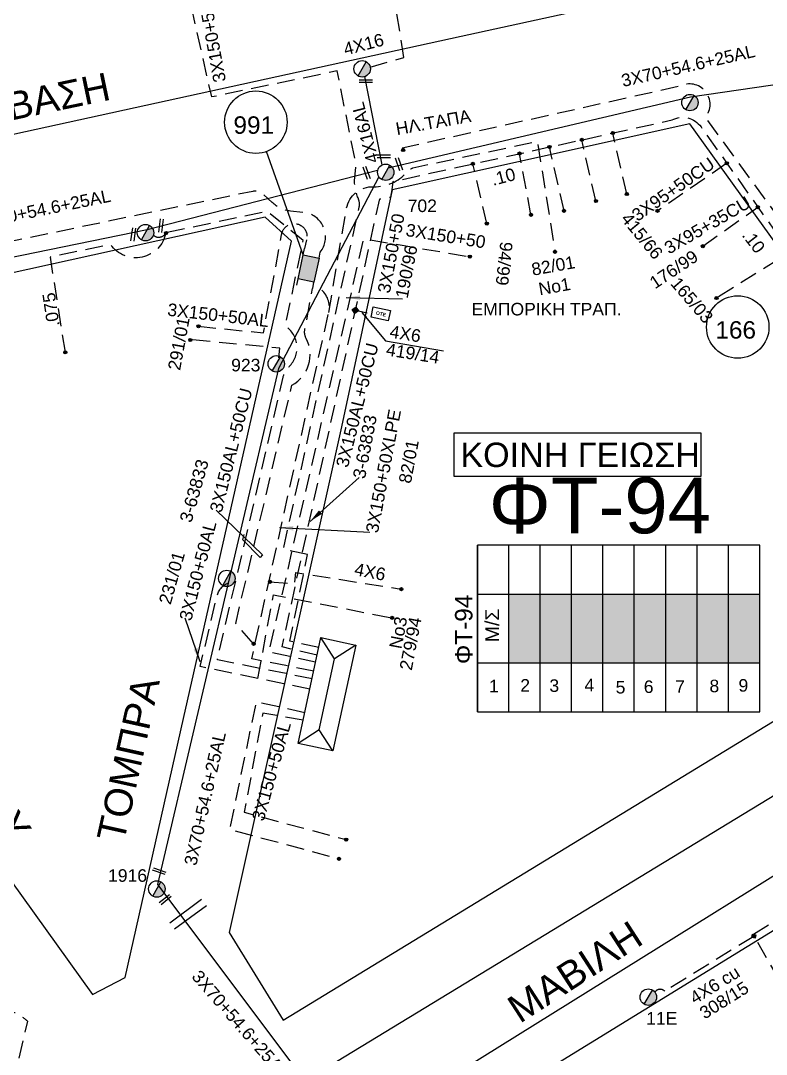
# Model space of a CAD drawing. Header units: millimetres. Extents: x 5010 to 7184, y -101 to 935.
# Drawn here: x 6633.6 to 6740.5, y 187.7 to 336 of the extents above; entities that cross this region are included whole.
import ezdxf
from ezdxf.enums import TextEntityAlignment as Align

# ---------------------------------------------------------------- set-up
doc = ezdxf.new("R2010")
doc.units = ezdxf.units.MM
doc.linetypes.add('DASHED', pattern=[19.05, 12.7, -6.35])
for name, color, linetype in [('Link Box 4 Διευθύνσεων', 7, 'Continuous'), ('Pillar OTE', 7, 'Continuous'), ('Ασφαλειοκιβώτια Χ.Τ 9 αναχωρήσεων', 7, 'Continuous'), ('Γέφυρες Εναερίου Δικτύου', 7, 'Continuous'), ('Εναέρια παροχή ΧΤ 4x16', 7, 'SYN_LINE'), ('Επιγραφές - Σχήματα', 7, 'Continuous'), ('Καλώδια ΧΤ   3x150+50AL', 7, 'DASHED'), ('Καλώδια ΧΤ   3x150+50ALXLPE', 7, 'DASHED'), ('Καλώδια ΧΤ   3x150+50CU', 7, 'DASHED'), ('Καλώδια ΧΤ   3x150AL+50CU', 7, 'DASHED'), ('Καλώδια ΧΤ   3x150AL+50XLPE', 7, 'DASHED'), ('Καλώδια ΧΤ   3x95+35CU', 7, 'DASHED'), ('Καλώδια ΧΤ   3x95+50CU', 7, 'DASHED'), ('Μηχανική τομή', 7, 'Continuous'), ('Στύλος ΦΜ', 7, 'Continuous'), ('Στύλος ΦΜ @ 1', 7, 'Continuous'), ('Συνδέσεις', 7, 'Continuous'), ('Συνεστραμμένα ΧΤ   3x70+54.6+25AL', 7, 'SYN_LINE'), ('Τομή', 7, 'Continuous'), ('Υποσταθμός πόλεως', 7, 'Continuous'), ('Υπόβαθρο ΔΕΗ', 7, 'Continuous'), ('Υπόγεια Καλώδια Δικτύου ΧΤ   .075', 7, 'DASHED'), ('Υπόγεια Καλώδια Δικτύου ΧΤ   .10', 7, 'DASHED'), ('Υπόγεια καλώδια Παροχών ΧΤ   4x6', 7, 'DASHED')]:
    doc.layers.add(name, color=color, linetype=linetype)
doc.styles.get("Standard").update_dxf_attribs({"font": 'arial.ttf'})
doc.linetypes.add('SYN_LINE', pattern='A,0.5,-0.0001,["/\\/\\/\\/",Standard,S=0.1,R=0,X=0,Y=-0.05],-0.25', length=0.7501)
doc.dimstyles.new('ISO-25', dxfattribs={"dimtxt": 2.5, "dimasz": 2.5, "dimexe": 1.25, "dimexo": 0.625, "dimtad": 1, "dimtxsty": 'Standard', "dimcen": 2.5, "dimaunit": 2, "dimazin": 0, "dimtfac": 1, "dimtmove": 0, "dimatfit": 3, "dimfxl": 1, "dimarcsym": 0})

# ---------------------------------------------------------------- blocks, each defined once
blk = doc.blocks.new('ΑΣΦΑΛΕΙΟΚΙΒΩΤΙΟ ΥΠΟΣΤΑΘΜΟΥ 9 ΑΝΑΧΩΡΗΣΕΩΝ')
at = {"layer": 'Ασφαλειοκιβώτια Χ.Τ 9 αναχωρήσεων', "ltscale": 40}
for p, q in [((-23.8, 40.36), (24.02, 40.36)), ((-9.72, 40.36), (-9.72, -40.64)), ((9.94, 40.36), (9.94, -40.64)), ((-23.8, 31.36), (24.02, 31.36)), ((-23.8, 22.36), (24.02, 22.36)), ((-23.8, 13.36), (24.02, 13.36)), ((-23.8, 4.36), (24.02, 4.36)), ((-23.8, -4.64), (24.02, -4.64)), ((-23.8, -13.64), (24.02, -13.64)), ((-23.8, -22.64), (24.02, -22.64)), ((-23.8, -31.64), (24.02, -31.64))]:
    blk.add_line(p, q, dxfattribs=at)
at = {"layer": 'Ασφαλειοκιβώτια Χ.Τ 9 αναχωρήσεων'}
blk.add_lwpolyline([(-23.8, -40.64), (24.02, -40.64), (24.02, 40.36), (-23.8, 40.36)], close=True, dxfattribs=at)
for s, p in [('1', (-18.22, 37.06)), ('2', (-18.02, 28.07)), ('3', (-18.09, 19.73)), ('4', (-17.94, 9.66)), ('5', (-18.55, 0.71)), ('6', (-18.4, -7.35)), ('7', (-18.34, -16.37)), ('8', (-18.19, -26.2)), ('9', (-18.02, -34.53))]:
    blk.add_text(s, height=3.6, rotation=270, dxfattribs=at).set_placement(p)
at = {"layer": 'Ασφαλειοκιβώτια Χ.Τ 9 αναχωρήσεων', "ltscale": 40}
for tag, height, p in [('ΟΝΟΜΑ', 5, (-0.16, 44.31)), ('ΚΕΙΜΕΝΟ 1', 2, (17.06, 35.59)), ('ΚΕΙΜΕΝΟ 2', 2, (17.06, 26.88)), ('ΚΕΙΜΕΝΟ 3', 2, (17.06, 17.69)), ('ΚΕΙΜΕΝΟ 4', 2, (17.06, 8.71)), ('ΚΕΙΜΕΝΟ 5', 2, (17.06, -0.13)), ('ΚΕΙΜΕΝΟ 6', 2, (17.06, -9.05)), ('ΚΕΙΜΕΝΟ 7', 2, (17.06, -18.13)), ('ΚΕΙΜΕΝΟ 8', 2, (17.06, -26.85)), ('ΚΕΙΜΕΝΟ 9', 2, (17.06, -35.99)), ('ΣΧ', 2, (-0.1, -42.64))]:
    blk.add_attdef(tag, text='', height=height, dxfattribs=at).set_placement(p, align=Align.MIDDLE_CENTER)
blk = doc.blocks.new('LINK BOX 4 ΑΝΑΧΩΡΗΣΕΩΝ')
at = {"layer": 'Link Box 4 Διευθύνσεων', "ltscale": 40}
blk.add_hatch(color=256, dxfattribs=at).paths.add_polyline_path([(-3.54, 0), (-3.54, -4.67), (3.54, -4.67), (3.54, 0)])
for p, q in [((-3.54, 0), (-5.33, 0)), ((5.33, 0), (3.54, 0)), ((-3.54, -4.67), (-5.33, -4.67)), ((5.33, -4.67), (3.54, -4.67))]:
    blk.add_line(p, q, dxfattribs=at)
blk.add_lwpolyline([(-3.54, -4.67), (-3.54, 0), (3.54, 0), (3.54, -4.67)], close=True, dxfattribs=at)
blk = doc.blocks.new('ΥΠΑΡΧΩΝ ΤΣΙΜΕΝΤΕΝΙΟΣ ΣΤΥΛΟΣ')
at = {"layer": 'Στύλος ΦΜ'}
blk.add_hatch(color=256, dxfattribs=at).paths.add_polyline_path([(-1.29, -2.28, 0.574793), (2.62, 0, 0.268822), (1.3, 2.27)])
blk.add_line((-1.29, -2.28), (1.3, 2.27), dxfattribs=at)
blk.add_circle((0, 0), 2.62, dxfattribs=at)
at = {"layer": 'Στύλος ΦΜ', "flags": 4}
for tag, p in [('ΑΡΙΘΜΟΣ', (-4.68, 8.05)), ('ΤΥΠΟΣ', (-4.91, 3.03))]:
    blk.add_attdef(tag, p, '', height=4, dxfattribs=at)
blk = doc.blocks.new('ΤΟΜΗ')
at = {"layer": 'Τομή', "ltscale": 40}
for p, q in [((-5.68, 0), (5.68, 0)), ((5.68, -2.33), (-5.68, -2.33))]:
    blk.add_line(p, q, dxfattribs=at)
blk = doc.blocks.new('ΥΠΟΣΤΑΘΜΟΣ ΠΟΛΕΩΣ')
at = {"layer": 'Υποσταθμός πόλεως', "linetype": 'Continuous', "ltscale": 40}
blk.add_lwpolyline([(-8.57, 2.82), (8.57, 2.82), (8.57, -2.82), (-8.57, -2.82)], close=True, dxfattribs=at)
for points in [[(-5.75, 0), (-8.57, 2.82)], [(5.75, 0), (8.57, 2.82)], [(-8.57, -2.82), (-5.75, 0)], [(-5.75, 0), (5.75, 0)], [(8.57, -2.82), (5.75, 0)]]:
    blk.add_lwpolyline(points, dxfattribs=at)
at = {"layer": 'Υποσταθμός πόλεως', "linetype": 'SYN_LINE', "ltscale": 40, "flags": 1}
for tag, p in [('ΜΕΤΑΣΧΗΜΑΤΙΣΜΟΣ', (10.6, 2.39)), ('ΙΣΧΥΣ', (10.58, -0.41)), ('ΑΡΙΘΜΟΣ', (10.7, -3.13))]:
    blk.add_attdef(tag, p, '', height=1.8, dxfattribs=at)
blk = doc.blocks.new('ΜΗΧΑΝΙΚΗ ΤΟΜΗ')
at = {"layer": 'Μηχανική τομή', "ltscale": 40}
for p, q in [((-1.89, 0.78), (1.89, 0.78)), ((1.89, 0), (-1.89, 0))]:
    blk.add_line(p, q, dxfattribs=at)
blk = doc.blocks.new('_ΣΥΝΔΕΣΗ')
at = {"layer": 'Συνδέσεις', "linetype": 'SYN_LINE', "ltscale": 40}
blk.add_hatch(color=256, dxfattribs=at).paths.add_polyline_path([(0.5, -0.01, 1), (-0.5, -0.01, 1)])
at = {"layer": 'Συνδέσεις'}
blk.add_circle((0, -0.01), 0.5, dxfattribs=at)
blk = doc.blocks.new('TSONTA XT1')
at = {"ltscale": 40}
h = blk.add_hatch(color=256, dxfattribs=at)
h.dxf.hatch_style = 1
h.paths.add_polyline_path([(595.96, 2487.66), (597.07, 2488.77), (595.96, 2489.87), (594.85, 2488.77)])
blk.add_lwpolyline([(594.85, 2488.77), (595.96, 2489.87), (597.07, 2488.77), (595.96, 2487.66)], close=True, dxfattribs=at)
blk = doc.blocks.new('PILLAR ΟΤΕ')
at = {"layer": 'Pillar OTE', "ltscale": 40}
blk.add_lwpolyline([(-3.31, 2.02), (3.39, 2.02), (3.39, -1.99), (-3.31, -1.99)], close=True, dxfattribs=at)
at = {"layer": 'Pillar OTE', "insert": (-1.81, 0.71), "char_height": 1.3575, "width": 109.961, "attachment_point": 1}
blk.add_mtext('{\\fArial|b1|i0|c161|p34;OTE}', dxfattribs=at)

msp = doc.modelspace()

# ---------------------------------------------------------------- hatches: boundary and pattern name
at = {"layer": 'Ασφαλειοκιβώτια Χ.Τ 9 αναχωρήσεων'}
for color, points in [(133, [(6703.58, 243.89), (6708.08, 243.89), (6708.08, 253.72), (6703.58, 253.72)]), (27, [(6708.08, 253.72), (6708.08, 243.89), (6712.58, 243.89), (6712.58, 253.72)]), (1, [(6712.58, 253.72), (6712.58, 243.89), (6717.08, 243.89), (6717.08, 253.72)]), (85, [(6717.08, 253.72), (6717.08, 243.89), (6721.58, 243.89), (6721.58, 253.72)]), (62, [(6721.58, 253.72), (6721.58, 243.89), (6726.08, 243.89), (6726.08, 253.72)]), (30, [(6726.08, 253.72), (6726.08, 243.89), (6730.58, 243.89), (6730.58, 253.72)]), (151, [(6730.58, 253.72), (6730.58, 243.89), (6735.08, 243.89), (6735.08, 253.72)]), (2, [(6735.08, 253.72), (6735.08, 243.89), (6739.58, 243.89), (6739.58, 253.72)])]:
    msp.add_hatch(color=color, dxfattribs=at).paths.add_polyline_path(points)

# ---------------------------------------------------------------- linework, layer by layer
at = {"layer": 'Γέφυρες Εναερίου Δικτύου', "color": 27, "linetype": 'DASHED', "ltscale": 0.2, "flags": 128}
for points in [[(6716.08, 310.14), (6714.05, 318.91)], [(6720.5, 311.14), (6718.5, 319.89)], [(6711.5, 308.73), (6709.42, 317.89)], [(6706.75, 308.14), (6705.12, 316.94)], [(6700.42, 306.89), (6698.42, 315.47)]]:
    msp.add_lwpolyline(points, dxfattribs=at)
at = {"layer": 'Γέφυρες Εναερίου Δικτύου', "color": 85, "linetype": 'DASHED', "ltscale": 0.2, "flags": 128}
msp.add_lwpolyline([(6677.74, 294.14), (6680.29, 309.04, -0.379156), (6684.22, 312.18, 0.212117), (6688.97, 314.26, -0.087455), (6689.81, 314.9), (6707.67, 318.69), (6710.21, 302.84)], format="xyb", dxfattribs=at)
at = {"layer": 'Γέφυρες Εναερίου Δικτύου', "color": 1, "linetype": 'DASHED', "ltscale": 0.2, "flags": 128}
for points in [[(6670.61, 287.64), (6670.74, 289.02), (6657.94, 290.24)], [(6667.59, 241.62), (6669.81, 253.62), (6686.84, 250.33)]]:
    msp.add_lwpolyline(points, dxfattribs=at)
msp.add_lwpolyline([(6630.49, 192.96), (6630.94, 193.35, -0.330058), (6633.04, 193.55, -0.040748), (6634.54, 192.46), (6627.99, 165.16), (6626.4, 162.15), (6629.16, 158), (6626.85, 156.63), (6627.95, 153.47)], format="xyb", dxfattribs=at)
at = {"layer": 'Εναέρια παροχή ΧΤ 4x16', "color": 1, "linetype": 'DASHED', "ltscale": 0.2, "flags": 128}
msp.add_lwpolyline([(6688.52, 330.72), (6687.16, 339.33)], dxfattribs=at)
at = {"layer": 'Επιγραφές - Σχήματα', "linetype": 'Continuous', "ltscale": 0.2}
msp.add_line((6674.07, 302.42), (6668.8, 317.22), dxfattribs=at)
at = {"layer": 'Επιγραφές - Σχήματα', "color": 190}
msp.add_lwpolyline([(6695.68, 270.64), (6731.19, 270.64), (6731.19, 276.81), (6695.68, 276.81)], close=True, dxfattribs=at)
at = {"layer": 'Επιγραφές - Σχήματα', "linetype": 'Continuous', "ltscale": 0.2}
msp.add_lwpolyline([(6661.61, 265.8), (6668.26, 259.38), (6667.92, 259.01), (6665.4, 261.5), (6665.62, 262.31)], dxfattribs=at)
for centre in [(6667.29, 321.44), (6736.42, 292.05)]:
    msp.add_circle(centre, 4.48, dxfattribs=at)
at = {"layer": 'Καλώδια ΧΤ   3x150+50AL', "color": 85, "linetype": 'DASHED', "ltscale": 0.2}
msp.add_line((6674.56, 304.58), (6674.25, 303.3), dxfattribs=at)
at = {"layer": 'Καλώδια ΧΤ   3x150+50AL', "color": 2, "linetype": 'DASHED', "ltscale": 0.2, "flags": 128}
msp.add_lwpolyline([(6674.71, 259.44), (6671.24, 260.16), (6682.11, 309.25, 0.152283), (6682.01, 310.43, -0.086134), (6681.44, 313.02), (6681.66, 315.42), (6678.96, 328.79), (6660.96, 325.06), (6657.36, 341.11)], format="xyb", dxfattribs=at)
at = {"layer": 'Καλώδια ΧΤ   3x150+50AL', "color": 85, "linetype": 'DASHED', "ltscale": 0.2, "flags": 128}
msp.add_lwpolyline([(6659.02, 292.16), (6668.37, 291.21), (6670.99, 305.28, -1.081928), (6674.56, 304.58)], format="xyb", dxfattribs=at)
at = {"layer": 'Καλώδια ΧΤ   3x150+50AL', "color": 27, "linetype": 'DASHED', "ltscale": 0.2, "flags": 128}
msp.add_lwpolyline([(6882.83, 299.73), (6886.1, 294.26), (6857.29, 274.55), (6804.67, 240.81), (6800.87, 245.44), (6790.62, 239.12), (6758.59, 285.21), (6752.56, 296.76), (6746.48, 304.41), (6733.37, 296.21)], dxfattribs=at)
at = {"layer": 'Καλώδια ΧΤ   3x150+50AL', "color": 27, "linetype": 'DASHED', "ltscale": 0.1}
msp.add_lwpolyline([(6682.02, 294.37), (6683.92, 293.97)], dxfattribs=at)
at = {"layer": 'Καλώδια ΧΤ   3x150+50AL', "color": 2, "linetype": 'DASHED', "ltscale": 0.2, "flags": 128}
msp.add_lwpolyline([(6676.32, 246.05), (6672.16, 246.97), (6674.71, 259.44)], dxfattribs=at)
at = {"layer": 'Καλώδια ΧΤ   3x150+50AL', "color": 1, "linetype": 'DASHED', "ltscale": 0.2, "flags": 128}
msp.add_lwpolyline([(6675.03, 240.09), (6659.3, 243.33), (6661.73, 253.46, -0.254403), (6663.33, 255.33)], format="xyb", dxfattribs=at)
at = {"layer": 'Καλώδια ΧΤ   3x150+50AL', "color": 30, "linetype": 'DASHED', "ltscale": 0.2, "flags": 128}
msp.add_lwpolyline([(6674.3, 236.71), (6667.32, 238.27), (6663.51, 220.01), (6679.22, 215.75)], dxfattribs=at)
at = {"layer": 'Καλώδια ΧΤ   3x150+50AL', "color": 151, "linetype": 'DASHED', "ltscale": 0.2, "flags": 128}
msp.add_lwpolyline([(6674.06, 235.63), (6668.3, 236.66), (6665.6, 222.44), (6680.25, 218.51)], dxfattribs=at)
at = {"layer": 'Καλώδια ΧΤ   3x150+50CU', "color": 133, "linetype": 'DASHED', "ltscale": 0.2, "flags": 128}
msp.add_lwpolyline([(6675.87, 243.98), (6669.18, 245.43), (6682.77, 304.71), (6697.98, 302.15)], dxfattribs=at)
at = {"layer": 'Καλώδια ΧΤ   3x150AL+50CU', "color": 27, "linetype": 'DASHED', "ltscale": 0.2, "flags": 128}
msp.add_lwpolyline([(6676.08, 244.95), (6671.05, 246.18), (6671.05, 246.18), (6685.06, 310.44), (6686.64, 310.7), (6686.86, 311.76), (6687, 312.94), (6726.99, 321.76, -0.376477), (6731.15, 320.77), (6742.37, 304.92), (6745.22, 303.62), (6749.42, 298.81)], format="xyb", dxfattribs=at)
at = {"layer": 'Καλώδια ΧΤ   3x150AL+50CU', "color": 5, "linetype": 'DASHED', "ltscale": 0.2, "flags": 128}
msp.add_lwpolyline([(6676.54, 302.81, 0.547385), (6674.58, 308.42), (6672.28, 308.69, -0.16215), (6669.62, 309.93), (6668.38, 311.08, 0.23526), (6666.87, 311.52), (6588.54, 295.29)], format="xyb", dxfattribs=at)
at = {"layer": 'Καλώδια ΧΤ   3x150AL+50XLPE', "color": 85, "linetype": 'DASHED', "ltscale": 0.2, "flags": 128}
msp.add_lwpolyline([(6666.97, 246.59), (6664.4, 249.53), (6672.46, 283.7, 0.40915), (6674.51, 290.43, -0.183511), (6674.34, 291.81), (6675.44, 297.6)], format="xyb", dxfattribs=at)
at = {"layer": 'Καλώδια ΧΤ   3x150AL+50XLPE', "color": 85, "ltscale": 0.2, "flags": 128}
msp.add_lwpolyline([(6675.59, 242.68), (6666.7, 244.44), (6677.74, 294.14, 0.288555), (6676.54, 297.54)], format="xyb", dxfattribs=at)
at = {"layer": 'Καλώδια ΧΤ   3x95+35CU', "color": 27, "ltscale": 0.2, "flags": 128}
msp.add_lwpolyline([(6731.41, 303.65), (6739.3, 309.25)], dxfattribs=at)
at = {"layer": 'Καλώδια ΧΤ   3x95+50CU', "color": 27, "ltscale": 0.2, "flags": 128}
msp.add_lwpolyline([(6734.85, 315.54), (6724.91, 308.73)], dxfattribs=at)
at = {"layer": 'Καλώδια ΧΤ   3x95+50CU', "color": 1, "ltscale": 0.2, "flags": 128}
msp.add_lwpolyline([(6756.58, 215.61, 0.527765), (6753.04, 213.74), (6738.62, 204.87), (6745.22, 193.4)], format="xyb", dxfattribs=at)
at = {"layer": 'Συνεστραμμένα ΧΤ   3x70+54.6+25AL', "color": 1, "linetype": 'DASHED', "ltscale": 0.2, "flags": 128}
msp.add_lwpolyline([(6683.68, 329.36), (6688.52, 330.72)], dxfattribs=at)
at = {"layer": 'Συνεστραμμένα ΧΤ   3x70+54.6+25AL', "color": 1, "ltscale": 20, "flags": 128}
msp.add_lwpolyline([(6759.8, 329.44), (6729.62, 325.04), (6686.26, 314.86)], dxfattribs=at)
at = {"layer": 'Συνεστραμμένα ΧΤ   3x70+54.6+25AL', "color": 1, "ltscale": 15, "flags": 128}
msp.add_lwpolyline([(6685.4, 315.32), (6682.93, 327.99)], dxfattribs=at)
at = {"layer": 'Συνεστραμμένα ΧΤ   3x70+54.6+25AL', "color": 62, "ltscale": 20, "flags": 128}
for points in [[(6684.76, 314.49), (6651.72, 305.99)], [(6651.72, 305.99), (6619.65, 299.45)]]:
    msp.add_lwpolyline(points, dxfattribs=at)
at = {"layer": 'Συνεστραμμένα ΧΤ   3x70+54.6+25AL', "color": 1, "linetype": 'SYN_LINE', "ltscale": 20, "flags": 128}
msp.add_lwpolyline([(6684.95, 313.59), (6670.55, 286.1), (6653.17, 212.06)], dxfattribs=at)
at = {"layer": 'Συνεστραμμένα ΧΤ   3x70+54.6+25AL', "color": 85, "linetype": 'SYN_LINE', "ltscale": 20, "flags": 128}
msp.add_lwpolyline([(6653.17, 212.06), (6683.92, 171.07)], dxfattribs=at)
at = {"layer": 'Υπόβαθρο ΔΕΗ', "flags": 128}
for points in [[(6529.58, 360.6), (6528.99, 358.43), (6567.21, 305.74), (6616.94, 316.31), (6696.72, 333.8), (6746.38, 344.62)], [(6663.45, 205.17), (6671.2, 192.61), (6752.3, 242.05), (6775.43, 256.55), (6745.34, 299.27), (6729.55, 321.19), (6686.86, 311.76), (6679.57, 277.73)], [(6663.45, 205.17), (6671.2, 192.61), (6752.3, 242.05), (6775.43, 256.55), (6745.34, 299.27), (6729.55, 321.19), (6686.86, 311.76), (6679.57, 277.73)], [(6586.27, 290.01), (6584.28, 278.23), (6615.31, 236.05), (6643.88, 196.27), (6648.53, 198.72), (6656.91, 235.87), (6669.1, 289.78), (6672.41, 304.37), (6668.64, 307.82), (6625.22, 298.26), (6586.27, 290.01)], [(6586.27, 290.01), (6584.28, 278.23), (6615.31, 236.05), (6643.88, 196.27), (6648.53, 198.72), (6656.91, 235.87), (6669.1, 289.78), (6672.41, 304.37), (6668.64, 307.82), (6625.22, 298.26), (6586.27, 290.01)], [(6685.87, 290.09), (6694.21, 288.64)], [(6679.57, 277.73), (6663.45, 205.17)], [(6679.57, 277.73), (6663.45, 205.17)], [(6676.64, 185.28), (6682, 176.23), (6786.29, 241.21), (6780.78, 248.68), (6676.64, 185.28)], [(6676.64, 185.28), (6682, 176.23), (6786.29, 241.21), (6780.78, 248.68), (6676.64, 185.28)]]:
    msp.add_lwpolyline(points, dxfattribs=at)
msp.add_lwpolyline([(6790.39, 235.54), (6814.17, 203.53), (6712.05, 137.04, -0.429782), (6706.12, 137.94), (6685.12, 170.79), (6790.39, 235.54)], format="xyb", dxfattribs=at)
msp.add_lwpolyline([(6790.39, 235.54), (6814.17, 203.53), (6712.05, 137.04, -0.429782), (6706.12, 137.94), (6685.12, 170.79), (6790.39, 235.54)], format="xyb", dxfattribs=at)
at = {"layer": 'Υπόγεια Καλώδια Δικτύου ΧΤ   .075', "color": 62, "linetype": 'DASHED', "ltscale": 0.2, "flags": 128}
for points in [[(6675.35, 241.57), (6661.78, 244.32), (6671.2, 284.84, -0.14327), (6672.06, 286.37, 0.475759), (6671.53, 292.19), (6674.08, 304.46), (6668.93, 308.66), (6654.38, 305.56)], [(6654.38, 305.56, -0.666136), (6646.46, 303.89), (6637.77, 302.1), (6639.92, 288.42)]]:
    msp.add_lwpolyline(points, format="xyb", dxfattribs=at)
at = {"layer": 'Υπόγεια Καλώδια Δικτύου ΧΤ   .075', "color": 62, "linetype": 'DASHED', "ltscale": 0.2}
msp.add_arc((6653.36, 306.08), 1.14, 227.2208, 332.8364, dxfattribs=at)
at = {"layer": 'Υπόγεια Καλώδια Δικτύου ΧΤ   .10', "color": 151, "linetype": 'DASHED', "ltscale": 0.2, "flags": 128}
msp.add_lwpolyline([(6747.6, 297.36), (6744.44, 302.2), (6744.16, 305.19), (6731.79, 322.12, 0.814663), (6728.13, 326.6), (6688.29, 317.72)], format="xyb", dxfattribs=at)
at = {"layer": 'Υπόγεια καλώδια Παροχών ΧΤ   4x6', "color": 85, "ltscale": 0.2, "flags": 128}
msp.add_lwpolyline([(6669.31, 255.49), (6672.86, 255.21), (6673.05, 256.83), (6688.15, 254.44)], dxfattribs=at)
at = {"layer": 'Υπόγεια καλώδια Παροχών ΧΤ   4x6', "color": 1, "linetype": 'DASHED', "ltscale": 0.2}
msp.add_lwpolyline([(6738.74, 204.63), (6725.94, 196.76, 0.47744), (6724.53, 196.62)], format="xyb", dxfattribs=at)

# ---------------------------------------------------------------- block references
at = {"layer": 'Link Box 4 Διευθύνσεων', "xscale": 0.4999999999999443, "yscale": 0.4999999999999443, "zscale": 0.4999999999999443, "rotation": 258.1163554913554}
msp.add_blockref('LINK BOX 4 ΑΝΑΧΩΡΗΣΕΩΝ', (6675.99, 300.21), dxfattribs=at)
at = {"layer": 'Pillar OTE', "xscale": 0.375, "yscale": 0.375, "zscale": 0.375, "rotation": 347.4568475481719}
msp.add_blockref('PILLAR ΟΤΕ', (6685.19, 293.94), dxfattribs=at)
at = {"layer": 'Ασφαλειοκιβώτια Χ.Τ 9 αναχωρήσεων', "xscale": 0.5, "yscale": 0.5, "zscale": 0.5, "rotation": 90}
msp.add_blockref('ΑΣΦΑΛΕΙΟΚΙΒΩΤΙΟ ΥΠΟΣΤΑΘΜΟΥ 9 ΑΝΑΧΩΡΗΣΕΩΝ', (6719.26, 248.75), dxfattribs=at).add_auto_attribs({'ΟΝΟΜΑ': 'ΦΤ-94'})
at = {"layer": 'Μηχανική τομή'}
for p, xscale, yscale, zscale, rotation in [((6683.06, 327.13), 0.5000000000003583, 0.5000000000003583, 0.5000000000003583, 359.9424581946939), ((6685.64, 316.35), 0.5000000000003583, 0.5000000000003583, 0.5000000000003583, 359.9424581946939), ((6687.64, 315.37), 0.4999999999998593, 0.4999999999998593, 0.4999999999998593, 290.0280920222529), ((6682.99, 314.1), 0.4999999999998592, 0.4999999999998592, 0.4999999999998592, 290.0280920222529), ((6653.51, 306.62), 0.4999999999998853, 0.4999999999998853, 0.4999999999998853, 262.5652132146373), ((6649.5, 305.37), 0.4999999999998853, 0.4999999999998853, 0.4999999999998853, 262.5652132146373), ((6653.51, 214.17), 0.4999999999999357, 0.4999999999999357, 0.4999999999999357, 160.5975198944076), ((6654.18, 210.06), 0.4999999999998672, 0.4999999999998672, 0.4999999999998672, 218.7756453923402)]:
    msp.add_blockref('ΜΗΧΑΝΙΚΗ ΤΟΜΗ', p, dxfattribs=dict(at, xscale=xscale, yscale=yscale, zscale=zscale, rotation=rotation))
at = {"layer": 'Στύλος ΦΜ @ 1', "ltscale": 40, "xscale": 0.4499999999998181, "yscale": 0.4499999999998181, "zscale": 0.4499999999998181}
for p in [(6682.54, 329.1), (6682.54, 329.1), (6729.56, 324.26), (6729.56, 324.26), (6651.46, 305.59), (6651.46, 305.59), (6663.13, 255.99), (6663.13, 255.99)]:
    msp.add_blockref('ΥΠΑΡΧΩΝ ΤΣΙΜΕΝΤΕΝΙΟΣ ΣΤΥΛΟΣ', p, dxfattribs=at)
at = {"layer": 'Στύλος ΦΜ @ 1', "ltscale": 40}
ref = msp.add_blockref('ΥΠΑΡΧΩΝ ΤΣΙΜΕΝΤΕΝΙΟΣ ΣΤΥΛΟΣ', (6685.92, 314.26), dxfattribs=dict(at, xscale=0.4499999999998181, yscale=0.4499999999998181, zscale=0.4499999999998181))
ref.add_attrib('ΤΥΠΟΣ', '702', (6689.07, 308.55), dxfattribs={"layer": 'Στύλος ΦΜ', "height": 1.8, "flags": 4})
ref = msp.add_blockref('ΥΠΑΡΧΩΝ ΤΣΙΜΕΝΤΕΝΙΟΣ ΣΤΥΛΟΣ', (6685.92, 314.26), dxfattribs=dict(at, xscale=0.4499999999998181, yscale=0.4499999999998181, zscale=0.4499999999998181))
ref.add_attrib('ΤΥΠΟΣ', '702', (6689.07, 308.55), dxfattribs={"layer": 'Στύλος ΦΜ', "height": 1.8, "flags": 4})
ref = msp.add_blockref('ΥΠΑΡΧΩΝ ΤΣΙΜΕΝΤΕΝΙΟΣ ΣΤΥΛΟΣ', (6670.22, 286.77), dxfattribs=dict(at, xscale=0.4499999999998181, yscale=0.4499999999998181, zscale=0.4499999999998181))
ref.add_attrib('ΤΥΠΟΣ', '923', (6663.75, 285.69), dxfattribs={"layer": 'Στύλος ΦΜ', "height": 1.8, "flags": 4})
ref = msp.add_blockref('ΥΠΑΡΧΩΝ ΤΣΙΜΕΝΤΕΝΙΟΣ ΣΤΥΛΟΣ', (6670.22, 286.77), dxfattribs=dict(at, xscale=0.4499999999998181, yscale=0.4499999999998181, zscale=0.4499999999998181))
ref.add_attrib('ΤΥΠΟΣ', '923', (6663.75, 285.69), dxfattribs={"layer": 'Στύλος ΦΜ', "height": 1.8, "flags": 4})
ref = msp.add_blockref('ΥΠΑΡΧΩΝ ΤΣΙΜΕΝΤΕΝΙΟΣ ΣΤΥΛΟΣ', (6653.09, 211.43), dxfattribs=dict(at, xscale=0.4499999999998181, yscale=0.4499999999998181, zscale=0.4499999999998181))
ref.add_attrib('ΤΥΠΟΣ', '1916', (6646.09, 212.46), dxfattribs={"layer": 'Στύλος ΦΜ', "height": 1.8, "flags": 4})
ref = msp.add_blockref('ΥΠΑΡΧΩΝ ΤΣΙΜΕΝΤΕΝΙΟΣ ΣΤΥΛΟΣ', (6653.09, 211.43), dxfattribs=dict(at, xscale=0.4499999999998181, yscale=0.4499999999998181, zscale=0.4499999999998181))
ref.add_attrib('ΤΥΠΟΣ', '1916', (6646.09, 212.46), dxfattribs={"layer": 'Στύλος ΦΜ', "height": 1.8, "flags": 4})
ref = msp.add_blockref('ΥΠΑΡΧΩΝ ΤΣΙΜΕΝΤΕΝΙΟΣ ΣΤΥΛΟΣ', (6723.59, 195.91), dxfattribs=dict(at, xscale=0.4499999999998181, yscale=0.4499999999998181, zscale=0.4499999999998181))
ref.add_attrib('ΑΡΙΘΜΟΣ', '11Ε', (6723.28, 191.97), dxfattribs={"layer": 'Στύλος ΦΜ', "height": 1.8, "flags": 4})
at = {"layer": 'Συνδέσεις', "xscale": 0.4500000000000455, "yscale": 0.4500000000000455, "zscale": 0.4500000000000455}
for p in [(6714.05, 318.91), (6718.51, 319.9), (6688.42, 317.45), (6709.42, 317.89), (6705.12, 316.96), (6698.42, 315.47), (6734.85, 315.55), (6716.08, 310.15), (6720.5, 311.14), (6711.5, 308.73), (6724.91, 308.73), (6739.3, 309.26), (6700.42, 306.9), (6706.75, 308.15), (6654.41, 305.56), (6710.21, 302.85), (6731.41, 303.65), (6697.99, 302.16), (6733.37, 296.21), (6659.07, 292.17), (6657.89, 290.21), (6639.95, 288.42), (6669.31, 255.5), (6688.16, 254.44), (6686.84, 250.34), (6666.97, 246.6), (6680.25, 218.51), (6679.22, 215.75)]:
    msp.add_blockref('_ΣΥΝΔΕΣΗ', p, dxfattribs=at)
at = {"layer": 'Συνδέσεις'}
for p, xscale, yscale, zscale, rotation in [((6244.28, -670), 0.4137988759551117, 0.4137988759551117, 0.4137988759551117, 349.0768964565889), ((7012.41, -533.22), 0.3075184835441074, 0.3075184835441074, 0.3075184835441074, 33.81650101767641)]:
    msp.add_blockref('TSONTA XT1', p, dxfattribs=dict(at, xscale=xscale, yscale=yscale, zscale=zscale, rotation=rotation))
at = {"layer": 'Τομή', "xscale": 0.4999999999999719, "yscale": 0.4999999999999719, "zscale": 0.4999999999999719, "rotation": 36.36095015472385}
msp.add_blockref('ΤΟΜΗ', (6657.22, 208.27), dxfattribs=at)
msp.add_blockref('ΤΟΜΗ', (6657.22, 208.27), dxfattribs=at)
at = {"layer": 'Υποσταθμός πόλεως', "xscale": 0.9059594251276841, "yscale": 0.9059594251276841, "zscale": 0.9059594251276841, "rotation": 77.78728634617397}
msp.add_blockref('ΥΠΟΣΤΑΘΜΟΣ ΠΟΛΕΩΣ', (6677.48, 239.37), dxfattribs=at)

# ---------------------------------------------------------------- texts
at = {"layer": 'Εναέρια παροχή ΧΤ 4x16', "linetype": 'DASHED', "ltscale": 0.2}
for s, rotation, p in [('4X16', 14.5525, (6682.75, 332.62)), ('4X16AL', 104.5525, (6682.96, 319.93))]:
    msp.add_text(s, height=1.8, rotation=rotation, dxfattribs=at).set_placement(p, align=Align.MIDDLE)
at = {"layer": 'Επιγραφές - Σχήματα', "linetype": 'DASHED', "ltscale": 0.2, "attachment_point": 1}
for s, insert, char_height, width, rotation in [('ΕΥΕΡΓ. ΓΙΑΒΑΣΗ', (6602.41, 319.54), 4, 48.5909, 11.8), ('ΗΛ.ΤΑΠΑ', (6687.22, 321.35), 1.8, 10.8079, 10.1798), ('3Χ150+50', (6684.73, 297.13), 1.8, 10.8079, 79.246), ('415/66', (6720.95, 308.67), 1.8, 10.8079, 309.3891), ('94/99', (6704.15, 304.18), 1.8, 10.8079, 263.8454), ('190/96', (6687.29, 296.39), 1.8, 10.8079, 79.246), ('176/99', (6723.54, 298.93), 1.8, 10.8079, 33.799), ('82/01', (6706.69, 301.18), 1.8, 10.8079, 10.1798), ('Νο1', (6707.7, 298.36), 1.8, 10.8079, 10.1798), ('165/03', (6728.03, 299.41), 1.8, 10.8079, 310.6575), ('291/01', (6654.65, 286.06), 1.8, 10.8079, 79.5236), ('3-63833', (6681.18, 270.52), 1.8, 10.8079, 79.246), ('82/01', (6687.75, 269.84), 1.8, 10.8079, 79.246), ('3-63833', (6656.32, 264.36), 1.8, 10.8079, 74.2803), ('231/01', (6653.33, 252.61), 1.8, 10.8079, 74.2803), ('ΠΟΛΥΤΕΧΝΕΙΟΥ', (6610.08, 256.18), 4, 48.5909, 304.8354), ('Μ/Σ', (6700.19, 246.83), 2, 4.1338, 90), ('Νο3', (6686.4, 246.11), 1.8, 10.8079, 79.246), ('279/94', (6687.88, 243.03), 1.8, 10.8079, 79.246), ('ΤΟΜΠΡΑ', (6644.45, 218.83), 4, 48.5909, 77.4759), ('ΜΑΒΙΛΗ', (6702.97, 195.41), 4, 48.5909, 32.9125)]:
    msp.add_mtext(s, dxfattribs=dict(at, insert=insert, char_height=char_height, width=width, rotation=rotation))
at = {"layer": 'Επιγραφές - Σχήματα', "linetype": 'Continuous', "ltscale": 0.2, "char_height": 2.5, "width": 8.9836, "attachment_point": 1}
for s, insert in [('991', (6664.08, 322.28)), ('166', (6733.21, 292.89))]:
    msp.add_mtext(s, dxfattribs=dict(at, insert=insert))
at = {"layer": 'Επιγραφές - Σχήματα', "color": 1, "linetype": 'Continuous', "ltscale": 0.2, "insert": (6698.23, 295.52), "char_height": 1.8, "width": 25.0296, "attachment_point": 1}
msp.add_mtext('ΕΜΠΟΡΙΚΗ ΤΡΑΠ.', dxfattribs=at)
at = {"layer": 'Επιγραφές - Σχήματα', "color": 190, "insert": (6696.63, 275.47), "char_height": 3.5, "width": 35.1311, "attachment_point": 1}
msp.add_mtext('KOINH ΓΕΙΩΣΗ', dxfattribs=at)
at = {"layer": 'Επιγραφές - Σχήματα', "linetype": 'DASHED', "ltscale": 0.2, "insert": (6700.69, 270.45), "char_height": 8, "width": 24.9768, "attachment_point": 1}
msp.add_mtext('ΦΤ-94', dxfattribs=at)
at = {"layer": 'Καλώδια ΧΤ   3x150+50AL', "linetype": 'DASHED', "ltscale": 0.2}
msp.add_text('3X150+50AL', height=1.8, rotation=100.3687, dxfattribs=at).set_placement((6660.82, 334.37), align=Align.MIDDLE)
at = {"layer": 'Καλώδια ΧΤ   3x150+50AL', "ltscale": 0.2}
for rotation, p in [(353.4864, (6661.89, 293.76)), (75.5165, (6658.97, 257.08)), (74.3437, (6669.52, 228.32))]:
    msp.add_text('3X150+50AL', height=1.8, rotation=rotation, dxfattribs=at).set_placement(p, align=Align.MIDDLE)
at = {"layer": 'Καλώδια ΧΤ   3x150+50ALXLPE', "ltscale": 0.2}
msp.add_text('3X150+50XLPE', height=1.8, rotation=79.2809, dxfattribs=at).set_placement((6685.58, 271.39), align=Align.MIDDLE)
at = {"layer": 'Καλώδια ΧΤ   3x150+50CU', "ltscale": 0.2}
for s, p in [('3X150+50', (6694.53, 305.12)), ('4X6', (6688.74, 291.09)), ('419/14', (6689.82, 288.31))]:
    msp.add_text(s, height=1.8, rotation=350.942, dxfattribs=at).set_placement(p, align=Align.MIDDLE)
at = {"layer": 'Καλώδια ΧΤ   3x150AL+50CU', "ltscale": 0.2}
for p in [(6681.83, 280.85), (6663.73, 274.39)]:
    msp.add_text('3X150AL+50CU', height=1.8, rotation=75.9509, dxfattribs=at).set_placement(p, align=Align.MIDDLE)
at = {"layer": 'Καλώδια ΧΤ   3x95+35CU', "ltscale": 0.2}
msp.add_text('3X95+35CU', height=1.8, rotation=30.1936, dxfattribs=at).set_placement((6732.06, 306.68), align=Align.MIDDLE)
at = {"layer": 'Καλώδια ΧΤ   3x95+50CU', "ltscale": 0.2}
for s, rotation, p in [('3X95+50CU', 35.1168, (6727.15, 311.82)), ('4Χ6 cu', 31.9181, (6733.12, 197.67)), ('308/15', 31.9181, (6734.44, 195.51))]:
    msp.add_text(s, height=1.8, rotation=rotation, dxfattribs=at).set_placement(p, align=Align.MIDDLE)
at = {"layer": 'Συνεστραμμένα ΧΤ   3x70+54.6+25AL', "ltscale": 20}
for rotation, p in [(12.8359, (6729.3, 329.54)), (11.5957, (6636.86, 308.98)), (77.3626, (6660, 224.41)), (311.0361, (6665.07, 192))]:
    msp.add_text('3X70+54.6+25AL', height=1.8, rotation=rotation, dxfattribs=at).set_placement(p, align=Align.MIDDLE)
at = {"layer": 'Υπόγεια Καλώδια Δικτύου ΧΤ   .075', "ltscale": 0.2}
msp.add_text('.075', height=1.8, rotation=98.5388, dxfattribs=at).set_placement((6637.9, 294.55), align=Align.MIDDLE)
at = {"layer": 'Υπόγεια Καλώδια Δικτύου ΧΤ   .10', "ltscale": 0.2}
for rotation, p in [(14.6949, (6702.78, 313.62)), (307.9013, (6738.7, 304.37))]:
    msp.add_text('.10', height=1.8, rotation=rotation, dxfattribs=at).set_placement(p, align=Align.MIDDLE)
at = {"layer": 'Υπόγεια καλώδια Παροχών ΧΤ   4x6', "ltscale": 0.2}
msp.add_text('4X6', height=1.8, rotation=349.259, dxfattribs=at).set_placement((6683.68, 256.94), align=Align.MIDDLE)

# ---------------------------------------------------------------- leaders
at = {"layer": 'Επιγραφές - Σχήματα', "ltscale": 40}
for points, override in [([(6680.23, 296.3), (6688.35, 296.12)], {"dimasz": 2, "dimtad": 0}), ([(6682.49, 294.16), (6685.87, 290.09)], {"dimasz": 1, "dimtad": 0}), ([(6675.07, 264.16), (6682.12, 270.47)], {"dimasz": 2, "dimtad": 0}), ([(6670.67, 263.28), (6683.62, 262.6)], {"dimasz": 2, "dimtad": 0}), ([(6659.32, 244.01), (6657.13, 250.28)], {"dimasz": 2, "dimtad": 0})]:
    msp.add_leader(points, dimstyle='ISO-25', override=override, dxfattribs=at)

doc.saveas('drawing.dxf')
